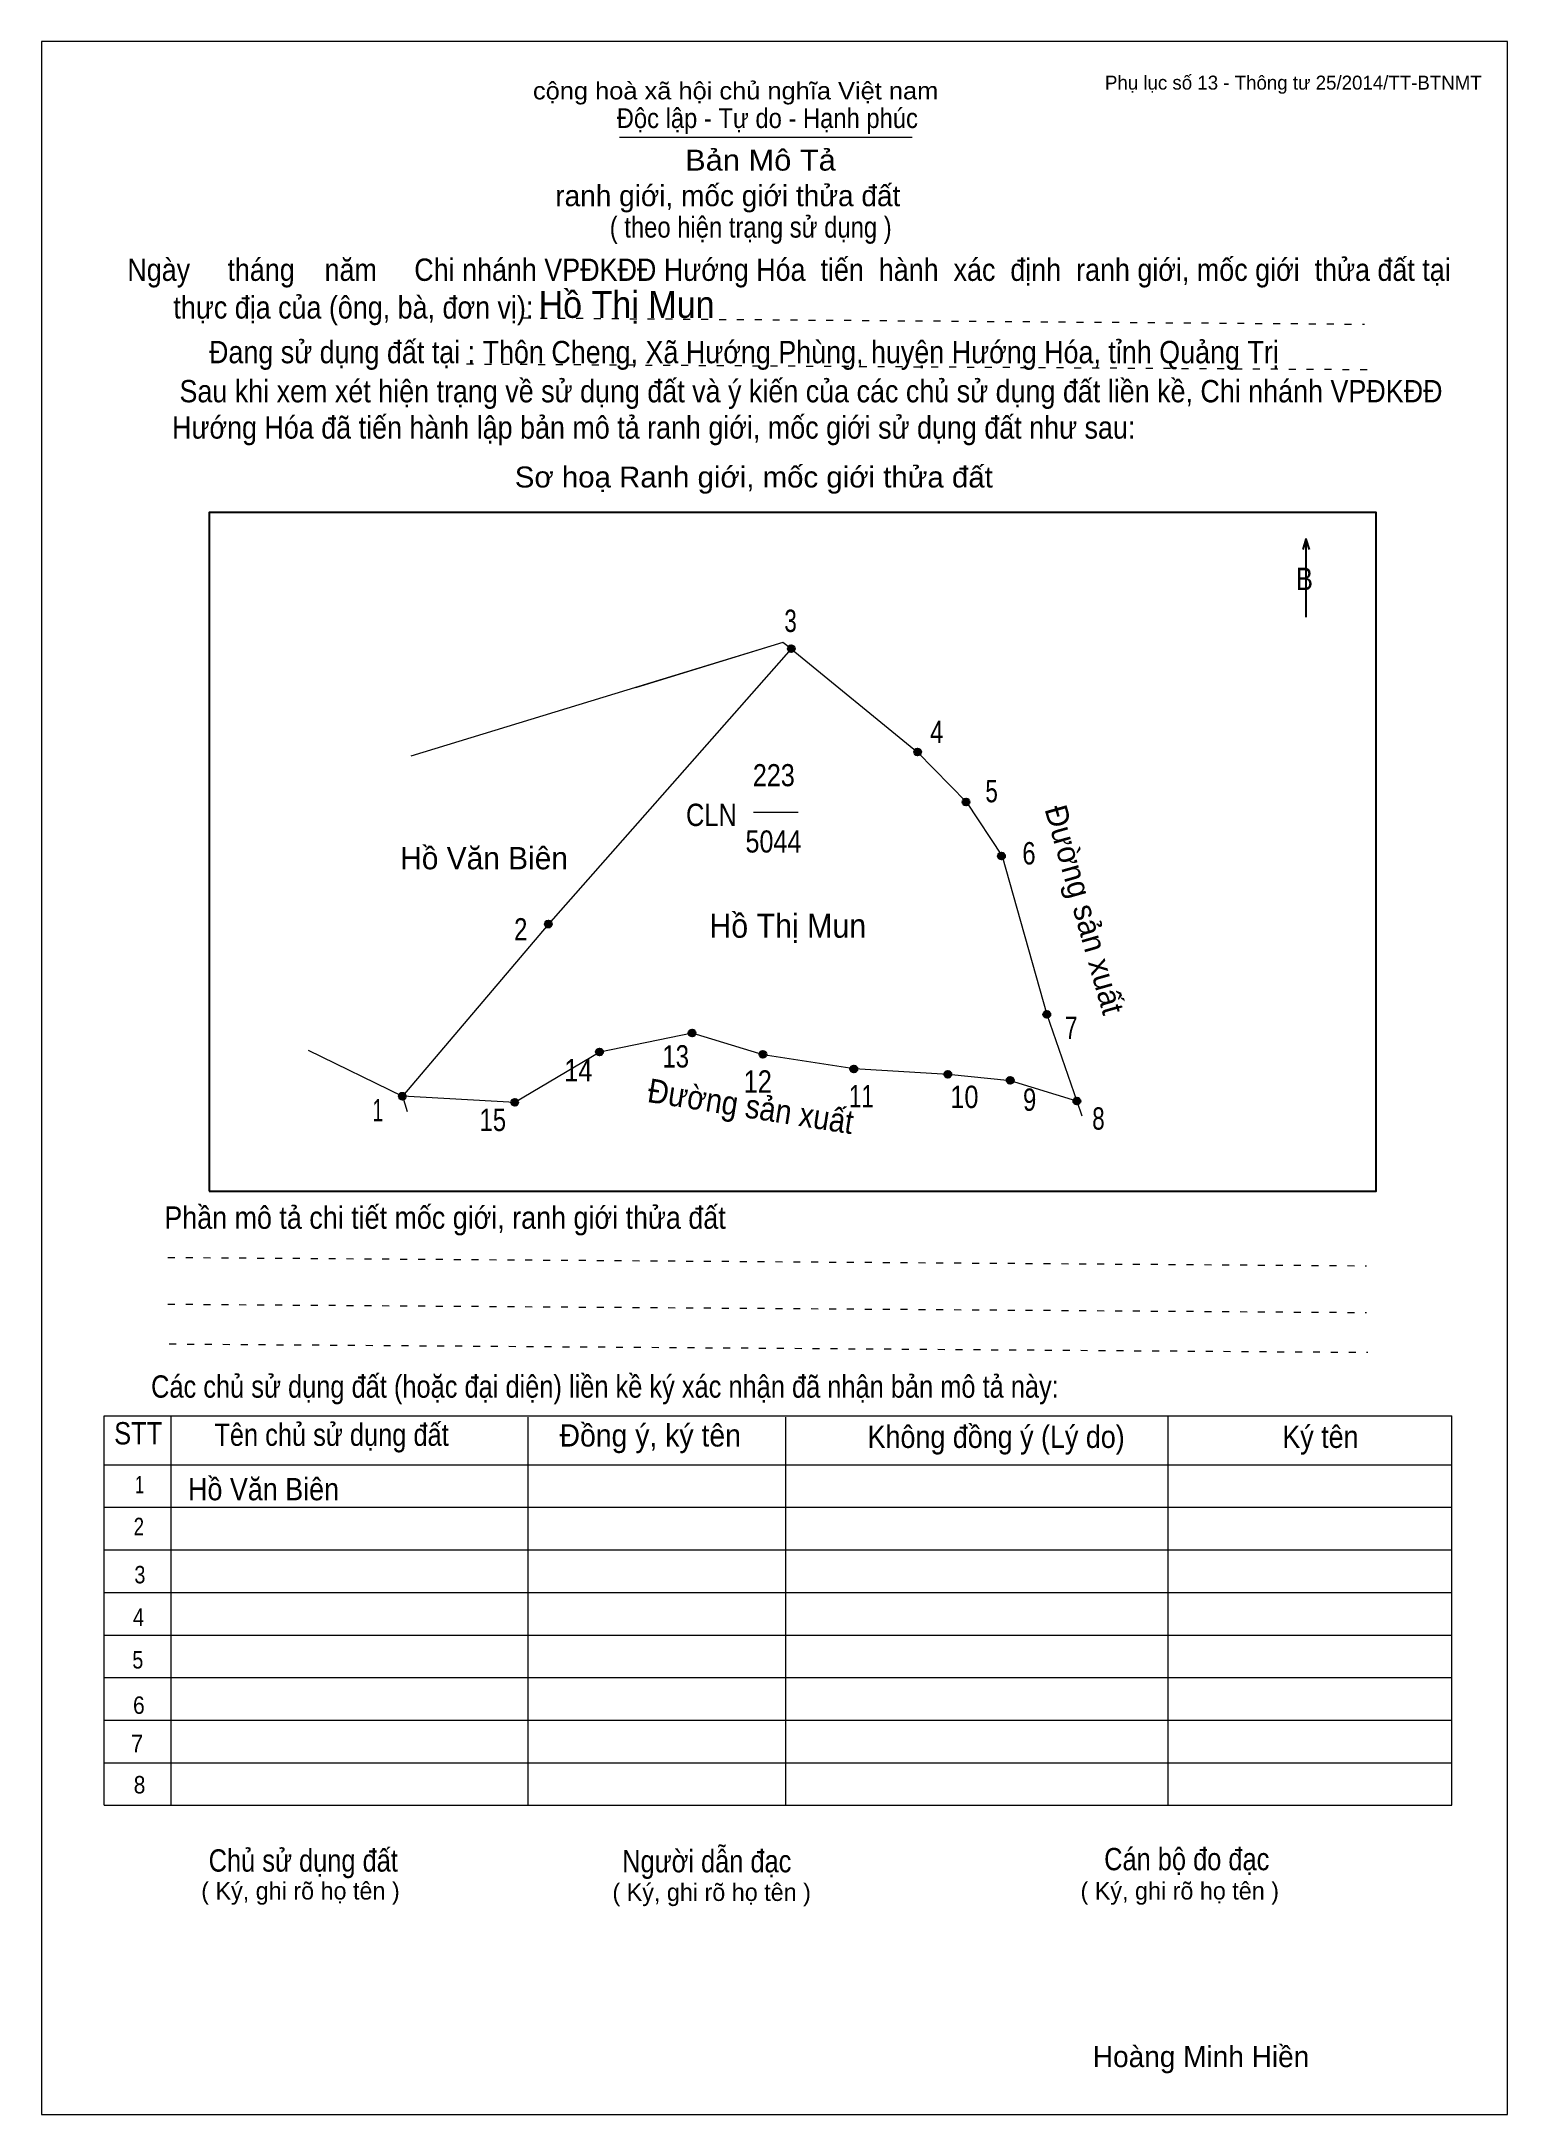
# Model space of a CAD drawing. Header units: centimetres. Extents: x 0 to 21, y 0 to 29.7.
import ezdxf
from ezdxf.enums import TextEntityAlignment as Align

# ---------------------------------------------------------------- set-up
doc = ezdxf.new("R2010")
doc.units = ezdxf.units.CM
doc.header["$LTSCALE"] = 0.13
doc.linetypes.add('DOTTED', pattern=[1.5, 0.3, -1.2])
for name, color, linetype, lineweight in [('1', 7, 'Continuous', 13), ('32', 7, 'Continuous', 25), ('6', 7, 'Continuous', 13), ('62', 7, 'Continuous', 13), ('7', 7, 'Continuous', 13)]:
    doc.layers.add(name, color=color, linetype=linetype, lineweight=lineweight)
for name, color, linetype in [('2', 7, 'Continuous'), ('3', 7, 'Continuous'), ('33', 7, 'Continuous'), ('34', 7, 'Continuous'), ('5', 7, 'Continuous'), ('63', 7, 'Continuous')]:
    doc.layers.add(name, color=color, linetype=linetype)

msp = doc.modelspace()

# ---------------------------------------------------------------- hatches: boundary and pattern name
at = {"layer": '32'}
for points in [[(10.7907, 21.0004, 1), (10.6907, 21.0004, 1)], [(12.6001, 19.5214, 1), (12.5001, 19.5214, 1)], [(13.2933, 18.8036, 1), (13.1933, 18.8036, 1)], [(13.8011, 18.0289, 1), (13.7011, 18.0289, 1)], [(7.3106, 17.0544, 1), (7.2106, 17.0544, 1)], [(14.4507, 15.7608, 1), (14.3507, 15.7608, 1)], [(9.3695, 15.4954, 1), (9.2695, 15.4954, 1)], [(8.0426, 15.2229, 1), (7.9426, 15.2229, 1)], [(10.3843, 15.188, 1), (10.2843, 15.188, 1)], [(11.6859, 14.9789, 1), (11.5859, 14.9789, 1)], [(13.0326, 14.9036, 1), (12.9326, 14.9036, 1)], [(13.9262, 14.8181, 1), (13.8262, 14.8181, 1)], [(5.22, 14.5891, 1), (5.12, 14.5891, 1)], [(14.8808, 14.5194, 1), (14.7808, 14.5194, 1)], [(6.8289, 14.5004, 1), (6.7289, 14.5004, 1)]]:
    msp.add_hatch(color=256, dxfattribs=at).paths.add_polyline_path(points)

# ---------------------------------------------------------------- linework, layer by layer
at = {"layer": '1'}
msp.add_lwpolyline([(21, 0), (21, 29.7), (0, 29.7), (0, 0)], close=True, dxfattribs=at)
at = {"layer": '32'}
for centre in [(10.7407, 21.0004), (12.5501, 19.5214), (13.2433, 18.8036), (13.7511, 18.0289), (7.2606, 17.0544), (14.4007, 15.7608), (9.3195, 15.4954), (7.9926, 15.2229), (10.3343, 15.188), (11.6359, 14.9789), (12.9826, 14.9036), (13.8762, 14.8181), (5.17, 14.5891), (14.8308, 14.5194), (6.7789, 14.5004)]:
    msp.add_circle(centre, 0.05, dxfattribs=at)
at = {"layer": '6'}
for p, q in [((10.62, 21.09), (5.29, 19.46)), ((10.62, 21.09), (8.51, 20.44)), ((10.74, 21), (10.62, 21.09)), ((10.74, 21), (10.62, 21.09)), ((3.82, 15.25), (5.17, 14.59)), ((3.82, 15.25), (5.17, 14.59)), ((5.17, 14.59), (5.24, 14.37)), ((5.17, 14.59), (5.24, 14.37)), ((14.83, 14.52), (14.9, 14.31)), ((14.83, 14.52), (14.9, 14.31))]:
    msp.add_line(p, q, dxfattribs=at)
for points in [[(10.74, 21), (7.26, 17.05), (5.17, 14.59)], [(10.74, 21), (7.26, 17.05), (5.17, 14.59)], [(10.74, 21), (12.55, 19.52), (13.25, 18.8), (13.76, 18.03), (14.4, 15.76), (14.83, 14.52)], [(10.74, 21), (12.55, 19.52), (13.25, 18.8), (13.76, 18.03), (14.4, 15.76), (14.83, 14.52)], [(14.83, 14.52), (13.88, 14.81), (12.99, 14.9), (11.64, 14.98), (10.34, 15.18), (9.32, 15.49), (8, 15.22), (6.78, 14.5), (5.17, 14.59)], [(14.83, 14.52), (13.88, 14.81), (12.99, 14.9), (11.64, 14.98), (10.34, 15.18), (9.32, 15.49), (8, 15.22), (6.78, 14.5), (5.17, 14.59)]]:
    msp.add_lwpolyline(points, dxfattribs=at)
at = {"layer": '62'}
for p, q in [((8.28, 28.33), (12.47, 28.33)), ((0.9, 10.01), (20.2, 10.01)), ((0.9, 4.43), (0.9, 10.01)), ((1.86, 4.43), (1.86, 10.01)), ((6.97, 4.43), (6.97, 9.99)), ((10.66, 4.43), (10.66, 9.99)), ((16.14, 4.43), (16.14, 10.01)), ((20.2, 4.43), (20.2, 10.01)), ((0.9, 9.31), (20.2, 9.31)), ((0.9, 8.7), (20.2, 8.7)), ((0.9, 8.09), (20.2, 8.09)), ((0.9, 7.48), (20.2, 7.48)), ((0.9, 6.87), (20.2, 6.87)), ((0.9, 6.26), (20.2, 6.26)), ((0.9, 5.65), (20.2, 5.65)), ((0.9, 5.04), (20.2, 5.04)), ((0.9, 4.43), (20.2, 4.43))]:
    msp.add_line(p, q, dxfattribs=at)
at = {"layer": '62', "linetype": 'DOTTED'}
for p, q in [((6.89, 25.74), (18.95, 25.65)), ((6.09, 25.08), (19.04, 25)), ((1.81, 12.28), (18.98, 12.16)), ((1.81, 11.61), (18.98, 11.49)), ((1.83, 11.04), (19, 10.92))]:
    msp.add_line(p, q, dxfattribs=at)
at = {"layer": '62', "lineweight": 25}
for p, q in [((18.11, 22.58), (18.11, 21.45)), ((18.11, 22.57), (18.07, 22.42)), ((18.11, 22.57), (18.16, 22.42))]:
    msp.add_line(p, q, dxfattribs=at)
msp.add_lwpolyline([(2.4, 13.23), (19.12, 13.23), (19.12, 22.95), (2.4, 22.95)], close=True, dxfattribs=at)
at = {"layer": '7'}
msp.add_line((10.2, 18.66), (10.84, 18.66), dxfattribs=at)

# ---------------------------------------------------------------- texts
at = {"layer": '2', "width": 0.95}
msp.add_text('Hồ Thị Mun', height=0.3421, dxfattribs=at).set_placement((10.69, 16.86), align=Align.CENTER)
at = {"layer": '2', "width": 0.9}
msp.add_text('Đường sản xuất', height=0.3421, rotation=351.015, dxfattribs=at).set_placement((10.1333, 14.2765), align=Align.CENTER)
at = {"layer": '3', "width": 0.85}
msp.add_text('223', height=0.3169, dxfattribs=at).set_placement((10.49, 19.03), align=Align.CENTER)
msp.add_text('CLN', height=0.32, dxfattribs=at).set_placement((9.96, 18.46), align=Align.RIGHT)
at = {"layer": '32'}
for s, width, p in [('3', 0.75, (10.73, 21.24)), ('4', 0.8, (12.825, 19.65)), ('5', 0.75, (13.61, 18.8)), ('6', 0.8, (14.145, 17.91)), ('2', 0.8, (6.865, 16.82)), ('7', 0.75, (14.75, 15.41)), ('13', 0.8, (9.085, 15)), ('14', 0.85, (7.69, 14.8)), ('12', 0.85, (10.26, 14.64)), ('11', 0.75, (11.745, 14.43)), ('10', 0.85, (13.22, 14.42)), ('9', 0.8, (14.155, 14.38)), ('1', 0.65, (4.82, 14.23)), ('15', 0.8, (6.465, 14.09)), ('8', 0.75, (15.14, 14.11))]:
    msp.add_text(s, height=0.32, dxfattribs=dict(at, width=width)).set_placement(p, align=Align.CENTER)
at = {"layer": '33'}
msp.add_text('Đường sản xuất', height=0.32, rotation=285.852, dxfattribs=at).set_placement((14.7878, 17.2187), align=Align.CENTER)
msp.add_text('Hồ Văn Biên', height=0.32, dxfattribs=at).set_placement((6.34, 17.84), align=Align.CENTER)
at = {"layer": '34'}
for s, height, width, p in [('Hồ Thị Mun', 0.3839, 0.95, (7.12, 25.74)), ('Hồ Văn Biên', 0.32, 0.9, (2.1, 8.8))]:
    msp.add_text(s, height=height, dxfattribs=dict(at, width=width)).set_placement(p)
at = {"layer": '5', "width": 0.85}
msp.add_text('5044', height=0.3169, dxfattribs=at).set_placement((10.485, 18.08), align=Align.CENTER)
at = {"layer": '62'}
for s, height, width, p in [('cộng hoà xã hội chủ nghĩa Việt nam', 0.2474, 1.1, (7.04, 28.87)), ('Độc lập - Tự do - Hạnh phúc', 0.2828, 0.9, (8.24, 28.46)), ('Bản Mô Tả', 0.3, 1.1, (9.22, 27.85)), ('( theo hiện trạng sử dụng )', 0.3, 0.85, (8.14, 26.89)), ('Ngày     tháng    năm     Chi nhánh VPĐKĐĐ Hướng Hóa  tiến  hành  xác  định  ranh giới, mốc giới  thửa đất tại ', 0.32, 0.9, (1.23, 26.27)), ('thực địa của (ông, bà, đơn vị): ', 0.32, 0.9, (1.89, 25.73)), ('Đang sử dụng đất tại : Thôn Cheng, Xã Hướng Phùng, huyện Hướng Hóa, tỉnh Quảng Trị', 0.32, 0.9, (2.4, 25.09)), (' Sau khi xem xét hiện trạng về sử dụng đất và ý kiến của các chủ sử dụng đất liền kề, Chi nhánh VPĐKĐĐ ', 0.32, 0.9, (1.87, 24.53)), ('Hướng Hóa đã tiến hành lập bản mô tả ranh giới, mốc giới sử dụng đất như sau:', 0.32, 0.9, (1.87, 24.01)), ('Sơ hoạ Ranh giới, mốc giới thửa đất', 0.3, 1.05, (6.78, 23.31)), ('B', 0.32, 0.85, (17.97, 21.84)), ('Phần mô tả chi tiết mốc giới, ranh giới thửa đất ', 0.32, 0.9, (1.76, 12.69)), ('Các chủ sử dụng đất (hoặc đại diện) liền kề ký xác nhận đã nhận bản mô tả này:', 0.32, 0.85, (1.57, 10.27))]:
    msp.add_text(s, height=height, dxfattribs=dict(at, width=width)).set_placement(p)
msp.add_text('ranh giới, mốc giới thửa đất', height=0.3, dxfattribs=at).set_placement((7.36, 27.34))
for s, height, width, p in [('STT', 0.32, 0.85, (1.385, 9.6)), ('Tên chủ sử dụng đất', 0.32, 0.85, (4.155, 9.58)), ('Đồng ý, ký tên', 0.32, 0.95, (8.72, 9.57)), ('Không đồng ý (Lý do)', 0.32, 0.9, (13.675, 9.55)), ('Ký tên', 0.32, 0.9, (18.32, 9.55)), ('1', 0.25, 0.7, (1.405, 8.9)), ('2', 0.25, 0.8, (1.395, 8.3)), ('3', 0.25, 0.85, (1.41, 7.61)), ('4', 0.25, 0.85, (1.39, 7)), ('5', 0.25, 0.85, (1.38, 6.39)), ('6', 0.25, 0.9, (1.395, 5.74)), ('7', 0.25, 0.95, (1.37, 5.19)), ('8', 0.25, 0.9, (1.405, 4.6)), ('Người dẫn đạc', 0.32, 0.85, (9.53, 3.47)), ('Chủ sử dụng đất', 0.32, 0.85, (3.75, 3.48)), ('Cán bộ đo đạc', 0.32, 0.85, (16.405, 3.5))]:
    msp.add_text(s, height=height, dxfattribs=dict(at, width=width)).set_placement(p, align=Align.CENTER)
for p in [(3.71, 3.08), (9.6, 3.06), (16.305, 3.08)]:
    msp.add_text('( Ký, ghi rõ họ tên )', height=0.25, dxfattribs=at).set_placement(p, align=Align.CENTER)
at = {"layer": '63'}
msp.add_text('Phụ lục số 13 - Thông tư 25/2014/TT-BTNMT', height=0.2, dxfattribs=at).set_placement((20.63, 29.01), align=Align.RIGHT)
msp.add_text('Hoàng Minh Hiền', height=0.3, dxfattribs=at).set_placement((16.61, 0.68), align=Align.CENTER)

doc.saveas('drawing.dxf')
